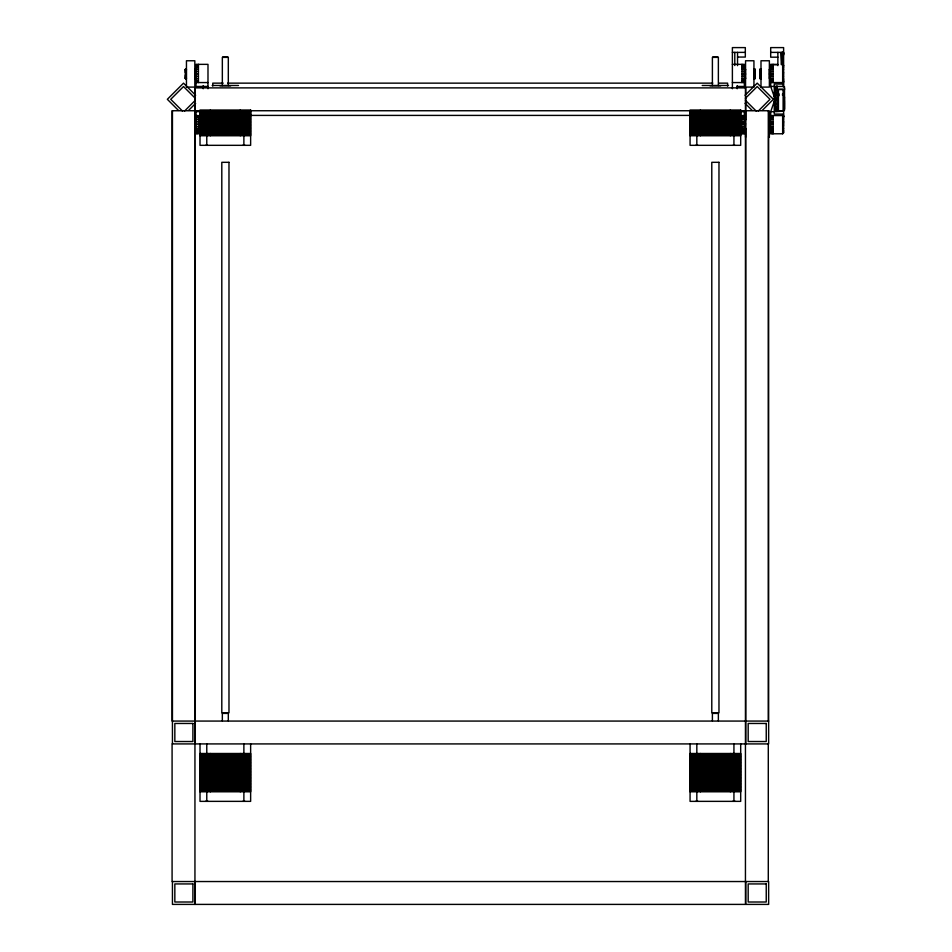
<?xml version="1.0" encoding="UTF-8"?>
<svg xmlns="http://www.w3.org/2000/svg" width="952" height="952" viewBox="0 0 952 952"><rect width="100%" height="100%" fill="white"/><g stroke="black" fill="none" stroke-linecap="round" stroke-linejoin="round"><path stroke-width="1.43" d="M781.901 64.688L781.211 53.348L782.175 52.384L782.175 64.677M776.368 88.548L776.963 85.716M775.702 90.833L776.582 87.025M774.273 101.376L770.692 111.693L774.273 111.693M783.615 81.432L782.651 82.562L783.615 81.872M186.449 69.341L185.854 68.746L185.247 69.341L185.247 73.328L186.449 73.328M194.827 69.341L196.029 68.068M186.449 74.53L185.247 74.53L185.247 78.516L185.854 79.111L186.449 78.516M184.498 111.11L195.315 100.293M188.567 110.42L195.636 103.351M194.827 119.607L196.029 118.322M753.936 69.341L754.531 68.746L755.126 69.341L755.126 73.328L753.936 73.328M744.357 79.789L745.559 78.516M761.112 69.341L760.517 68.746L759.91 69.341L759.91 73.328L761.112 73.328M753.936 78.516L754.531 79.111L755.126 78.516L755.126 74.53L753.936 74.53M769.49 69.258L770.692 68.068L769.49 69.341L769.49 78.599L770.692 79.789M761.112 74.53L759.91 74.53L759.91 78.516L760.517 79.111L761.112 78.516M745.095 95.271L757.209 83.145L773.369 99.305L762.266 110.42M745.416 98.33L757.209 86.537L769.989 99.305L758.197 111.11M770.692 118.322L769.49 119.607L769.49 128.853L770.692 130.055M783.615 125.664L782.651 126.664M770.692 111.622L770.692 133.768L782.651 133.768L783.615 132.804L783.615 109.825M185.247 69.425L186.449 69.425M194.827 69.425L196.029 68.258M186.449 78.433L185.247 78.433M194.827 119.678L196.029 118.524M753.936 69.425L755.126 69.425M744.357 79.587L745.559 78.433M759.91 69.425L761.112 69.425M755.126 78.433L753.936 78.433M769.49 69.425L770.692 68.258M761.112 78.433L759.91 78.433M744.357 129.853L745.559 128.698M769.49 119.678L770.692 118.524M782.651 133.435L783.615 132.506M185.247 69.889L186.449 69.889M194.827 69.889L196.029 68.853M186.449 77.969L185.247 77.969M194.827 120.142L196.029 119.107M753.936 69.889L755.126 69.889M744.357 79.004L745.559 77.969M759.91 69.889L761.112 69.889M755.126 77.969L753.936 77.969M769.49 69.889L770.692 68.853M761.112 77.969L759.91 77.969M744.357 129.27L745.559 128.234M769.49 120.142L770.692 119.107M782.651 132.483L783.615 131.65M783.615 54.907L782.651 54.907L783.615 54.145L782.651 53.645L783.615 52.991L782.651 52.384L782.651 84.038M185.247 70.626L186.449 70.626M194.827 70.626L196.029 69.782M186.449 77.231L185.247 77.231M194.827 120.892L196.029 120.047M753.936 70.626L755.126 70.626M744.357 78.076L745.559 77.231M759.91 70.626L761.112 70.626M755.126 77.231L753.936 77.231M769.49 70.626L770.692 69.782M761.112 77.231L759.91 77.231M782.651 80.694L783.615 80.016M744.357 128.341L745.559 127.485M769.49 120.892L770.692 120.047M782.651 130.959L783.615 130.281M185.247 71.59L186.449 71.59M194.827 71.59L196.029 70.995M186.449 76.267L185.247 76.267M194.827 121.856L196.029 121.261M753.936 71.59L755.126 71.59M744.357 76.862L745.559 76.267M759.91 71.59L761.112 71.59M755.126 76.267L753.936 76.267M769.49 71.59L770.692 70.995M761.112 76.267L759.91 76.267M782.651 78.719L783.615 78.231M744.357 127.116L745.559 126.521M769.49 121.856L770.692 121.261M782.651 128.972L783.615 128.496M207.81 801.168L207.024 801.168M244.807 801.215L244.129 801.168M697.768 801.215L697.078 801.168M734.956 801.168L734.182 801.168M207.595 145.228L207.024 145.18M244.807 145.18L244.129 145.18M697.768 145.18L697.078 145.18M734.754 145.228L734.182 145.18M185.247 72.721L186.449 72.721M194.827 72.721L196.029 72.412M186.449 75.137L185.247 75.137M194.827 122.986L196.029 122.677M753.936 72.721L755.126 72.721M744.357 75.446L745.559 75.137M759.91 72.721L761.112 72.721M755.126 75.137L753.936 75.137M769.49 72.721L770.692 72.412M761.112 75.137L759.91 75.137M782.651 76.41L783.615 76.16M744.357 125.712L745.559 125.402M769.49 122.986L770.692 122.677M782.651 54.907L783.615 54.669M782.651 53.645L783.615 53.574M782.651 53.014L783.615 52.991M732.385 52.384L745.321 52.384M770.692 52.384L783.615 52.384M222.935 56.763L227.718 56.763M712.988 56.763L717.772 56.763M737.538 57.06L745.321 57.06L745.321 47.6L732.385 47.6L732.385 88.75M777.867 57.179L770.692 57.179L770.692 47.6L783.615 47.6L783.615 87.096L782.651 86.43L774.999 86.489M732.385 64.355L744.357 64.355L744.357 86.489L737.181 86.43M777.867 64.438L770.692 64.355L770.692 86.489L774.273 96.735M196.029 64.677L198.421 64.677M741.965 64.677L744.357 64.677M770.692 64.677L777.867 64.677M196.029 65.64L198.421 65.64M741.965 65.64L744.357 65.64M770.692 65.64L773.083 65.64M196.029 67.164L198.421 67.164M741.965 67.164L744.357 67.164M770.692 67.164L773.083 67.164M196.029 69.139L198.421 69.139M741.965 69.139L744.357 69.139M770.692 69.139L773.083 69.139M196.029 71.448L198.421 71.448M741.965 71.448L744.357 71.448M770.692 71.448L773.083 71.448M194.827 73.328L196.029 73.328M744.357 73.328L745.559 73.328M769.49 73.328L770.692 73.328M194.827 73.923L198.421 73.923M741.965 73.923L745.559 73.923M769.49 73.923L773.083 73.923M782.651 73.923L783.615 73.923M194.827 74.53L196.029 74.53M744.357 74.53L745.559 74.53M769.49 74.53L770.692 74.53M196.029 76.41L198.421 76.41M741.965 76.41L744.357 76.41M770.692 76.41L773.083 76.41M196.029 78.719L198.421 78.719M741.965 78.719L744.357 78.719M770.692 78.719L773.083 78.719M782.889 79.909L783.615 79.909M196.029 80.694L198.421 80.694M741.965 80.694L744.357 80.694M770.692 80.694L773.083 80.694M782.889 81.11L783.615 81.11M196.029 82.217L198.421 82.217M741.965 82.217L744.357 82.217M770.692 82.217L773.083 82.217M196.029 82.562L207.988 82.562M732.385 82.562L744.357 82.562M770.692 82.562L783.615 82.562M223.161 83.145L212.772 83.145L212.772 86.085M227.611 83.145L712.762 83.145M718.701 83.145L727.602 83.145L727.602 86.085M783.615 84.038L774.273 84.038L774.273 114.085L783.615 114.085M212.165 85.49L238.488 85.49M702.219 85.49L728.542 85.49M219.936 85.787L230.705 85.787M709.99 85.787L720.759 85.787M782.889 85.894L783.615 85.894M207.988 86.43L196.029 86.489L196.029 64.355L207.988 64.355L207.988 88.75M770.692 86.43L774.273 86.43M186.449 87.096L194.827 87.096L194.827 60.761L186.449 60.761L186.449 86.644M753.936 87.096L745.559 87.096L745.559 60.761L753.936 60.761L753.936 86.644M760.993 87.096L769.371 87.096L769.371 60.761L760.993 60.761L760.993 86.644M777.034 88.155L777.034 89.274M784.519 88.441L784.519 89.631M778.438 89.583L783.115 89.583M775.154 93.225L777.974 93.225M774.868 94.426L777.784 94.426M784.519 96.949L784.519 98.163M777.034 98.389L777.034 99.698M784.519 98.806L784.519 99.484M784.519 100.424L784.519 103.744M774.868 103.697L777.463 103.697M784.519 104.054L784.519 105.47M784.519 105.839L784.519 109.099M777.034 107.136L777.034 108.397M768.645 110.741L172.086 110.741L172.086 721.069L768.645 721.069M783.615 111.027L776.32 111.086L775.356 106.16M200.015 111.217L250.638 111.217M690.069 111.217L740.692 111.217M196.029 111.693L200.336 111.622M740.049 111.693L744.357 111.693M200.015 111.812L250.638 111.812M690.069 111.812L740.692 111.812M200.015 112.419L250.638 112.419M690.069 112.419L740.692 112.419M200.015 113.014L250.638 113.014M690.069 113.014L740.692 113.014M200.015 113.609L250.638 113.609M690.069 113.609L740.692 113.609M200.015 114.216L250.638 114.216M690.069 114.216L740.692 114.216M200.015 114.811L250.638 114.811M690.069 114.811L740.692 114.811M200.015 115.406L740.692 115.406M196.029 115.561L198.421 115.561L198.421 133.768L196.029 133.768L196.029 111.622M744.357 115.561L741.965 115.561L741.965 133.768L744.357 133.768L744.357 111.622M770.692 115.561L783.615 115.561M196.029 115.894L198.421 115.894M741.965 115.894L744.357 115.894M770.692 115.894L773.083 115.894M782.889 115.811L783.615 115.811M200.015 116.001L250.638 116.001M690.069 116.001L740.692 116.001M200.015 116.608L250.638 116.608M690.069 116.608L740.692 116.608M782.889 117.013L783.615 117.013M200.015 117.203L250.638 117.203M690.069 117.203L740.692 117.203M196.029 117.417L198.421 117.417M741.965 117.417L744.357 117.417M770.692 117.417L773.083 117.417M200.015 117.798L250.638 117.798M690.069 117.798L740.692 117.798M200.015 118.393L250.638 118.393M690.069 118.393L740.692 118.393M200.015 119L250.638 119M690.069 119L740.692 119M196.029 119.405L198.421 119.405M741.965 119.405L744.357 119.405M770.692 119.405L773.083 119.405M200.015 119.595L250.638 119.595M690.069 119.595L740.692 119.595M200.015 120.19L250.638 120.19M690.069 120.19L740.692 120.19M200.015 120.797L250.638 120.797M690.069 120.797L740.692 120.797M200.015 121.392L250.638 121.392M690.069 121.392L740.692 121.392M196.029 121.713L198.421 121.713M741.965 121.713L744.357 121.713M770.692 121.713L773.083 121.713M782.889 121.796L783.615 121.796M200.015 121.987L250.638 121.987M690.069 121.987L740.692 121.987M200.015 122.582L250.638 122.582M690.069 122.582L740.692 122.582M782.889 122.998L783.615 122.998M200.015 123.189L250.638 123.189M690.069 123.189L740.692 123.189M194.827 123.593L196.029 123.593M744.357 123.593L745.559 123.593M769.49 123.593L770.692 123.593M200.015 123.784L250.638 123.784M690.069 123.784L740.692 123.784M194.827 124.188L198.421 124.188M741.965 124.188L745.559 124.188M769.49 124.188L773.083 124.188M782.651 124.188L783.615 124.188M200.015 124.379L250.638 124.379M690.069 124.379L740.692 124.379M194.827 124.783L196.029 124.783M744.357 124.783L745.559 124.783M769.49 124.783L770.692 124.783M200.015 124.986L250.638 124.986M690.069 124.986L740.692 124.986M200.015 125.581L250.638 125.581M690.069 125.581L740.692 125.581M200.015 126.176L250.638 126.176M690.069 126.176L740.692 126.176M196.029 126.664L198.421 126.664M200.015 126.771L250.638 126.771M690.069 126.771L740.692 126.771M741.965 126.664L744.357 126.664M770.692 126.664L773.083 126.664M200.015 127.378L250.638 127.378M690.069 127.378L740.692 127.378M200.015 127.973L250.638 127.973M690.069 127.973L740.692 127.973M200.015 128.568L250.638 128.568M690.069 128.568L740.692 128.568M196.029 128.972L198.421 128.972M741.965 128.972L744.357 128.972M770.692 128.972L773.083 128.972M200.015 129.174L250.638 129.174M690.069 129.174L740.692 129.174M200.015 129.769L250.638 129.769M690.069 129.769L740.692 129.769M200.015 130.364L250.638 130.364M690.069 130.364L740.692 130.364M196.029 130.959L198.421 130.959M200.015 130.959L250.638 130.959M690.069 130.959L740.692 130.959M741.965 130.959L744.357 130.959M770.692 130.959L773.083 130.959M200.015 131.566L250.638 131.566M690.069 131.566L740.692 131.566M196.647 132.566L196.647 131.971M200.015 132.161L250.638 132.161M690.069 132.161L740.692 132.161M196.029 132.483L198.421 132.483M741.965 132.483L744.357 132.483M770.692 132.483L773.083 132.483M200.015 132.756L250.638 132.756M690.069 132.756L740.692 132.756M196.029 133.435L198.421 133.435M200.015 133.363L250.638 133.363M690.069 133.363L740.692 133.363M741.965 133.435L744.357 133.435M770.692 133.435L773.083 133.435M200.015 133.958L250.638 133.958M690.069 133.958L740.692 133.958M200.015 134.553L250.638 134.553M690.069 134.553L740.692 134.553M200.015 135.148L250.638 135.148M690.069 135.148L740.692 135.148M200.015 135.755L250.638 135.755M690.069 135.755L740.692 135.755M200.015 753.496L250.638 753.496M690.069 753.496L740.692 753.496M200.015 754.091L250.638 754.091M690.069 754.091L740.692 754.091M200.015 754.686L250.638 754.686M690.069 754.686L740.692 754.686M200.015 755.293L250.638 755.293M690.069 755.293L740.692 755.293M200.015 755.888L250.638 755.888M690.069 755.888L740.692 755.888M200.015 756.483L250.638 756.483M690.069 756.483L740.692 756.483M200.015 757.09L250.638 757.09M690.069 757.09L740.692 757.09M200.015 757.685L250.638 757.685M690.069 757.685L740.692 757.685M200.015 758.28L250.638 758.28M690.069 758.28L740.692 758.28M200.015 758.875L250.638 758.875M690.069 758.875L740.692 758.875M200.015 759.482L250.638 759.482M690.069 759.482L740.692 759.482M200.015 760.077L250.638 760.077M690.069 760.077L740.692 760.077M200.015 760.672L250.638 760.672M690.069 760.672L740.692 760.672M200.015 761.279L250.638 761.279M690.069 761.279L740.692 761.279M200.015 761.874L250.638 761.874M690.069 761.874L740.692 761.874M200.015 762.469L250.638 762.469M690.069 762.469L740.692 762.469M200.015 763.064L250.638 763.064M690.069 763.064L740.692 763.064M200.015 763.671L250.638 763.671M690.069 763.671L740.692 763.671M200.015 764.266L250.638 764.266M690.069 764.266L740.692 764.266M200.015 764.861L250.638 764.861M690.069 764.861L740.692 764.861M200.015 765.467L250.638 765.467M690.069 765.467L740.692 765.467M200.015 766.062L250.638 766.062M690.069 766.062L740.692 766.062M200.015 766.657L250.638 766.657M690.069 766.657L740.692 766.657M200.015 767.252L250.638 767.252M690.069 767.252L740.692 767.252M200.015 767.859L250.638 767.859M690.069 767.859L740.692 767.859M200.015 768.454L250.638 768.454M690.069 768.454L740.692 768.454M200.015 769.049L250.638 769.049M690.069 769.049L740.692 769.049M200.015 769.644L250.638 769.644M690.069 769.644L740.692 769.644M200.015 770.251L250.638 770.251M690.069 770.251L740.692 770.251M200.015 770.846L250.638 770.846M690.069 770.846L740.692 770.846M200.015 771.441L250.638 771.441M690.069 771.441L740.692 771.441M200.015 772.048L250.638 772.048M690.069 772.048L740.692 772.048M200.015 772.643L250.638 772.643M690.069 772.643L740.692 772.643M200.015 773.238L250.638 773.238M690.069 773.238L740.692 773.238M200.015 773.833L250.638 773.833M690.069 773.833L740.692 773.833M200.015 774.44L250.638 774.44M690.069 774.44L740.692 774.44M200.015 775.035L250.638 775.035M690.069 775.035L740.692 775.035M200.015 775.63L250.638 775.63M690.069 775.63L740.692 775.63M200.015 776.237L250.638 776.237M690.069 776.237L740.692 776.237M200.015 776.832L250.638 776.832M690.069 776.832L740.692 776.832M200.015 777.427L250.638 777.427M690.069 777.427L740.692 777.427M200.015 778.022L250.638 778.022M690.069 778.022L740.692 778.022M200.015 778.629L250.638 778.629M690.069 778.629L740.692 778.629M200.015 779.224L250.638 779.224M690.069 779.224L740.692 779.224M200.015 779.819L250.638 779.819M690.069 779.819L740.692 779.819M200.015 780.426L250.638 780.426M690.069 780.426L740.692 780.426M200.015 781.021L250.638 781.021M690.069 781.021L740.692 781.021M200.015 781.616L250.638 781.616M690.069 781.616L740.692 781.616M200.015 782.211L250.638 782.211M690.069 782.211L740.692 782.211M200.015 782.818L250.638 782.818M690.069 782.818L740.692 782.818M200.015 783.413L250.638 783.413M690.069 783.413L740.692 783.413M200.015 784.008L250.638 784.008M690.069 784.008L740.692 784.008M200.015 784.615L250.638 784.615M690.069 784.615L740.692 784.615M200.015 785.21L250.638 785.21M690.069 785.21L740.692 785.21M200.015 785.805L250.638 785.805M690.069 785.805L740.692 785.805M200.015 786.4L250.638 786.4M690.069 786.4L740.692 786.4M200.015 787.006L250.638 787.006M690.069 787.006L740.692 787.006M200.015 787.601L250.638 787.601M690.069 787.601L740.692 787.601M200.015 788.197L250.638 788.197M690.069 788.197L740.692 788.197M200.015 788.803L250.638 788.803M690.069 788.803L740.692 788.803M200.015 789.398L250.638 789.398M690.069 789.398L740.692 789.398M200.015 789.993L250.638 789.993M690.069 789.993L740.692 789.993M200.015 790.588L250.638 790.588M690.069 790.588L740.692 790.588M200.015 791.195L250.638 791.195M690.069 791.195L740.692 791.195M200.015 791.79L250.638 791.79M690.069 791.79L740.692 791.79M783.615 111.098L775.475 111.693L775.475 86.43M782.651 71.495L783.615 72.483L782.651 71.448M769.49 75.137L770.692 75.446M744.357 72.412L745.559 72.721M782.651 121.713L783.615 121.963M769.49 125.402L770.692 125.712M744.357 122.677L745.559 122.986M194.827 75.137L196.029 75.446M194.827 125.402L196.029 125.712M733.111 145.228L733.683 145.18M695.888 145.18L696.578 145.18M242.939 145.18L243.629 145.18M205.834 145.18L206.525 145.18M695.888 801.215L696.578 801.168M242.939 801.215L243.629 801.168M732.897 801.168L733.683 801.168M205.751 801.168L206.525 801.168M782.651 69.139L783.615 69.615M769.49 76.267L770.692 76.862M744.357 70.995L745.559 71.59M782.651 119.405L783.615 119.881M769.49 126.521L770.692 127.116M744.357 121.261L745.559 121.856M194.827 76.267L196.029 76.862M194.827 126.521L196.029 127.116M782.651 67.164L783.615 67.83M769.49 77.231L770.692 78.076M744.357 69.782L745.559 70.626M782.651 117.417L783.615 118.096M769.49 127.485L770.692 128.341M744.357 120.047L745.559 120.892M194.827 77.231L196.029 78.076M194.827 127.485L196.029 128.341M782.651 133.768L782.651 115.561L783.615 116.251M782.651 65.64L783.615 66.462M769.49 77.969L770.692 79.004M744.357 68.853L745.559 69.889M782.651 115.894L783.615 116.727M769.49 128.234L770.692 129.27M744.357 119.107L745.559 120.142M194.827 77.969L196.029 79.004M194.827 128.234L196.029 129.27M782.651 64.677L783.615 65.605M769.49 78.433L770.692 79.587M744.357 68.258L745.559 69.425M769.49 128.698L770.692 129.853M744.357 118.524L745.559 119.678M194.827 78.433L196.029 79.587M194.827 128.698L196.029 129.853M782.651 52.384L783.615 53.348M782.651 64.355L783.615 65.307M744.357 68.068L745.559 69.341M745.416 100.293L756.233 111.11M745.095 103.351L752.163 110.42M744.357 118.322L745.559 119.607M195.636 95.271L183.522 83.145L167.35 99.305L178.464 110.42M195.315 98.33L183.522 86.537L170.741 99.305L182.534 111.11M194.827 128.782L196.029 130.055M782.651 115.561L783.615 116.679M784.519 86.703L784.519 110.17M783.115 111.134L783.115 89.238L778.438 89.238L778.438 111.134M782.532 93.855L782.532 95.343M781.211 52.384L781.211 64.534M779.022 93.808L779.022 95.712M777.867 52.384L777.867 65.64M777.034 86.703L777.034 110.17M773.083 64.355L773.083 82.562M773.083 115.561L773.083 133.768M769.371 111.027L769.371 137.35M768.645 135.981L768.645 743.917L172.086 743.917L172.086 881.54L768.645 881.54L768.645 904.4L745.785 904.4L745.785 881.54M768.288 110.741L768.288 721.069M768.288 743.917L768.288 881.54M760.517 68.746L760.517 73.328M760.517 74.53L760.517 79.111M754.531 68.746L754.531 73.328M754.531 74.53L754.531 79.111M745.785 95.021L745.785 87.881L194.946 87.881L194.946 904.4M745.785 97.223L745.785 119.654M745.785 128.556L745.785 743.917M745.559 111.027L745.559 137.35M745.44 87.881L745.44 904.4L172.443 904.4L172.443 881.54M741.965 64.355L741.965 82.562M740.692 743.917L740.692 801.358L690.069 801.358L690.069 743.917M737.538 52.384L737.538 65.64M737.181 85.609L737.181 88.75M734.789 52.384L734.789 65.545M733.933 135.755L733.933 145.323M733.933 743.917L733.933 753.496M733.933 791.79L733.933 801.358M730.339 110.027L730.339 135.755M730.339 753.496L730.339 791.79M718.367 85.537L718.367 57.37L712.393 57.37L712.393 85.537M718.367 720.819L718.367 713.405L712.393 713.405L712.393 720.819M700.422 110.027L700.422 135.755M700.422 753.496L700.422 791.79M696.828 135.755L696.828 145.323M696.828 743.917L696.828 753.496M696.828 791.79L696.828 801.358M250.638 743.917L250.638 801.358L200.015 801.358L200.015 743.917M243.879 135.755L243.879 145.323M243.879 743.917L243.879 753.496M243.879 791.79L243.879 801.358M240.285 110.027L240.285 135.755M240.285 753.496L240.285 791.79M228.313 85.537L228.313 57.37L222.34 57.37L222.34 85.537M228.313 720.819L228.313 713.405L222.34 713.405L222.34 720.819M210.368 110.027L210.368 135.755M210.368 753.496L210.368 791.79M206.774 135.755L206.774 145.323M206.774 743.917L206.774 753.496M206.774 791.79L206.774 801.358M203.204 85.609L203.204 88.75M198.421 64.355L198.421 82.562M196.552 131.971L196.552 132.566M195.291 87.881L195.291 95.021M195.291 97.223L195.291 101.4M195.291 103.601L195.291 119.654M195.291 128.556L195.291 743.917M195.291 881.54L195.291 904.4M194.827 111.027L194.827 137.35M185.854 68.746L185.854 73.328M185.854 74.53L185.854 79.111M172.443 110.741L172.443 743.917M745.559 128.782L744.357 129.972L745.559 128.853M250.638 110.027L200.015 110.027L200.015 145.323L250.638 145.323L250.638 110.027M740.692 110.027L690.069 110.027L690.069 145.323L740.692 145.323L740.692 110.027M228.98 162.316L221.804 162.316L221.804 712.81L228.98 712.81L228.98 162.316M718.974 162.316L711.787 162.316L711.787 712.81L718.974 712.81L718.974 162.316M192.899 723.461L174.835 723.461L174.835 741.525L192.899 741.525L192.899 723.461M766.241 723.461L748.177 723.461L748.177 741.525L766.241 741.525L766.241 723.461M192.899 883.932L174.835 883.932L174.835 902.008L192.899 902.008L192.899 883.932M766.241 883.932L748.177 883.932L748.177 902.008L766.241 902.008L766.241 883.932M196.029 79.718L194.827 78.516L196.029 79.789"/></g></svg>
